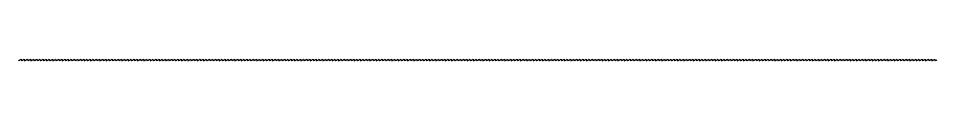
# Model space of a CAD drawing. Extents: x 0 to 2048, y 0 to 2.
# Drawn here: x 0 to 1024, y 0 to 2 of the extents above; entities that cross this region are included whole.
import ezdxf

# ---------------------------------------------------------------- set-up
doc = ezdxf.new("R2010")
doc.units = 0
doc.layers.add('VIPRS_G13', color=7, linetype='Continuous')

msp = doc.modelspace()

# ---------------------------------------------------------------- linework, layer by layer
at = {"layer": 'VIPRS_G13'}
msp.add_lwpolyline([(0, 0), (0.5, 0.25), (1, 0.5), (1.5, 0.75), (2, 1), (2.5, 1.25), (3, 1.5), (3.5, 0), (4, 0.25), (4.5, 0.5), (5, 0.75), (5.5, 1), (6, 1.25), (6.5, 1.5), (7, 0), (7.5, 0.25), (8, 0.5), (8.5, 0.75), (9, 1), (9.5, 1.25), (10, 1.5), (10.5, 0), (11, 0.25), (11.5, 0.5), (12, 0.75), (12.5, 1), (13, 1.25), (13.5, 1.5), (14, 0), (14.5, 0.25), (15, 0.5), (15.5, 0.75), (16, 1), (16.5, 1.25), (17, 1.5), (17.5, 0), (18, 0.25), (18.5, 0.5), (19, 0.75), (19.5, 1), (20, 1.25), (20.5, 1.5), (21, 0), (21.5, 0.25), (22, 0.5), (22.5, 0.75), (23, 1), (23.5, 1.25), (24, 1.5), (24.5, 0), (25, 0.25), (25.5, 0.5), (26, 0.75), (26.5, 1), (27, 1.25), (27.5, 1.5), (28, 0), (28.5, 0.25), (29, 0.5), (29.5, 0.75), (30, 1), (30.5, 1.25), (31, 1.5), (31.5, 0), (32, 0.25), (32.5, 0.5), (33, 0.75), (33.5, 1), (34, 1.25), (34.5, 1.5), (35, 0), (35.5, 0.25), (36, 0.5), (36.5, 0.75), (37, 1), (37.5, 1.25), (38, 1.5), (38.5, 0), (39, 0.25), (39.5, 0.5), (40, 0.75), (40.5, 1), (41, 1.25), (41.5, 1.5), (42, 0), (42.5, 0.25), (43, 0.5), (43.5, 0.75), (44, 1), (44.5, 1.25), (45, 1.5), (45.5, 0), (46, 0.25), (46.5, 0.5), (47, 0.75), (47.5, 1), (48, 1.25), (48.5, 1.5), (49, 0), (49.5, 0.25), (50, 0.5), (50.5, 0.75), (51, 1), (51.5, 1.25), (52, 1.5), (52.5, 0), (53, 0.25), (53.5, 0.5), (54, 0.75), (54.5, 1), (55, 1.25), (55.5, 1.5), (56, 0), (56.5, 0.25), (57, 0.5), (57.5, 0.75), (58, 1), (58.5, 1.25), (59, 1.5), (59.5, 0), (60, 0.25), (60.5, 0.5), (61, 0.75), (61.5, 1), (62, 1.25), (62.5, 1.5), (63, 0), (63.5, 0.25), (64, 0.5), (64.5, 0.75), (65, 1), (65.5, 1.25), (66, 1.5), (66.5, 0), (67, 0.25), (67.5, 0.5), (68, 0.75), (68.5, 1), (69, 1.25), (69.5, 1.5), (70, 0), (70.5, 0.25), (71, 0.5), (71.5, 0.75), (72, 1), (72.5, 1.25), (73, 1.5), (73.5, 0), (74, 0.25), (74.5, 0.5), (75, 0.75), (75.5, 1), (76, 1.25), (76.5, 1.5), (77, 0), (77.5, 0.25), (78, 0.5), (78.5, 0.75), (79, 1), (79.5, 1.25), (80, 1.5), (80.5, 0), (81, 0.25), (81.5, 0.5), (82, 0.75), (82.5, 1), (83, 1.25), (83.5, 1.5), (84, 0), (84.5, 0.25), (85, 0.5), (85.5, 0.75), (86, 1), (86.5, 1.25), (87, 1.5), (87.5, 0), (88, 0.25), (88.5, 0.5), (89, 0.75), (89.5, 1), (90, 1.25), (90.5, 1.5), (91, 0), (91.5, 0.25), (92, 0.5), (92.5, 0.75), (93, 1), (93.5, 1.25), (94, 1.5), (94.5, 0), (95, 0.25), (95.5, 0.5), (96, 0.75), (96.5, 1), (97, 1.25), (97.5, 1.5), (98, 0), (98.5, 0.25), (99, 0.5), (99.5, 0.75), (100, 1), (100.5, 1.25), (101, 1.5), (101.5, 0), (102, 0.25), (102.5, 0.5), (103, 0.75), (103.5, 1), (104, 1.25), (104.5, 1.5), (105, 0), (105.5, 0.25), (106, 0.5), (106.5, 0.75), (107, 1), (107.5, 1.25), (108, 1.5), (108.5, 0), (109, 0.25), (109.5, 0.5), (110, 0.75), (110.5, 1), (111, 1.25), (111.5, 1.5), (112, 0), (112.5, 0.25), (113, 0.5), (113.5, 0.75), (114, 1), (114.5, 1.25), (115, 1.5), (115.5, 0), (116, 0.25), (116.5, 0.5), (117, 0.75), (117.5, 1), (118, 1.25), (118.5, 1.5), (119, 0), (119.5, 0.25), (120, 0.5), (120.5, 0.75), (121, 1), (121.5, 1.25), (122, 1.5), (122.5, 0), (123, 0.25), (123.5, 0.5), (124, 0.75), (124.5, 1), (125, 1.25), (125.5, 1.5), (126, 0), (126.5, 0.25), (127, 0.5), (127.5, 0.75), (128, 1), (128.5, 1.25), (129, 1.5), (129.5, 0), (130, 0.25), (130.5, 0.5), (131, 0.75), (131.5, 1), (132, 1.25), (132.5, 1.5), (133, 0), (133.5, 0.25), (134, 0.5), (134.5, 0.75), (135, 1), (135.5, 1.25), (136, 1.5), (136.5, 0), (137, 0.25), (137.5, 0.5), (138, 0.75), (138.5, 1), (139, 1.25), (139.5, 1.5), (140, 0), (140.5, 0.25), (141, 0.5), (141.5, 0.75), (142, 1), (142.5, 1.25), (143, 1.5), (143.5, 0), (144, 0.25), (144.5, 0.5), (145, 0.75), (145.5, 1), (146, 1.25), (146.5, 1.5), (147, 0), (147.5, 0.25), (148, 0.5), (148.5, 0.75), (149, 1), (149.5, 1.25), (150, 1.5), (150.5, 0), (151, 0.25), (151.5, 0.5), (152, 0.75), (152.5, 1), (153, 1.25), (153.5, 1.5), (154, 0), (154.5, 0.25), (155, 0.5), (155.5, 0.75), (156, 1), (156.5, 1.25), (157, 1.5), (157.5, 0), (158, 0.25), (158.5, 0.5), (159, 0.75), (159.5, 1), (160, 1.25), (160.5, 1.5), (161, 0), (161.5, 0.25), (162, 0.5), (162.5, 0.75), (163, 1), (163.5, 1.25), (164, 1.5), (164.5, 0), (165, 0.25), (165.5, 0.5), (166, 0.75), (166.5, 1), (167, 1.25), (167.5, 1.5), (168, 0), (168.5, 0.25), (169, 0.5), (169.5, 0.75), (170, 1), (170.5, 1.25), (171, 1.5), (171.5, 0), (172, 0.25), (172.5, 0.5), (173, 0.75), (173.5, 1), (174, 1.25), (174.5, 1.5), (175, 0), (175.5, 0.25), (176, 0.5), (176.5, 0.75), (177, 1), (177.5, 1.25), (178, 1.5), (178.5, 0), (179, 0.25), (179.5, 0.5), (180, 0.75), (180.5, 1), (181, 1.25), (181.5, 1.5), (182, 0), (182.5, 0.25), (183, 0.5), (183.5, 0.75), (184, 1), (184.5, 1.25), (185, 1.5), (185.5, 0), (186, 0.25), (186.5, 0.5), (187, 0.75), (187.5, 1), (188, 1.25), (188.5, 1.5), (189, 0), (189.5, 0.25), (190, 0.5), (190.5, 0.75), (191, 1), (191.5, 1.25), (192, 1.5), (192.5, 0), (193, 0.25), (193.5, 0.5), (194, 0.75), (194.5, 1), (195, 1.25), (195.5, 1.5), (196, 0), (196.5, 0.25), (197, 0.5), (197.5, 0.75), (198, 1), (198.5, 1.25), (199, 1.5), (199.5, 0), (200, 0.25), (200.5, 0.5), (201, 0.75), (201.5, 1), (202, 1.25), (202.5, 1.5), (203, 0), (203.5, 0.25), (204, 0.5), (204.5, 0.75), (205, 1), (205.5, 1.25), (206, 1.5), (206.5, 0), (207, 0.25), (207.5, 0.5), (208, 0.75), (208.5, 1), (209, 1.25), (209.5, 1.5), (210, 0), (210.5, 0.25), (211, 0.5), (211.5, 0.75), (212, 1), (212.5, 1.25), (213, 1.5), (213.5, 0), (214, 0.25), (214.5, 0.5), (215, 0.75), (215.5, 1), (216, 1.25), (216.5, 1.5), (217, 0), (217.5, 0.25), (218, 0.5), (218.5, 0.75), (219, 1), (219.5, 1.25), (220, 1.5), (220.5, 0), (221, 0.25), (221.5, 0.5), (222, 0.75), (222.5, 1), (223, 1.25), (223.5, 1.5), (224, 0), (224.5, 0.25), (225, 0.5), (225.5, 0.75), (226, 1), (226.5, 1.25), (227, 1.5), (227.5, 0), (228, 0.25), (228.5, 0.5), (229, 0.75), (229.5, 1), (230, 1.25), (230.5, 1.5), (231, 0), (231.5, 0.25), (232, 0.5), (232.5, 0.75), (233, 1), (233.5, 1.25), (234, 1.5), (234.5, 0), (235, 0.25), (235.5, 0.5), (236, 0.75), (236.5, 1), (237, 1.25), (237.5, 1.5), (238, 0), (238.5, 0.25), (239, 0.5), (239.5, 0.75), (240, 1), (240.5, 1.25), (241, 1.5), (241.5, 0), (242, 0.25), (242.5, 0.5), (243, 0.75), (243.5, 1), (244, 1.25), (244.5, 1.5), (245, 0), (245.5, 0.25), (246, 0.5), (246.5, 0.75), (247, 1), (247.5, 1.25), (248, 1.5), (248.5, 0), (249, 0.25), (249.5, 0.5), (250, 0.75), (250.5, 1), (251, 1.25), (251.5, 1.5), (252, 0), (252.5, 0.25), (253, 0.5), (253.5, 0.75), (254, 1), (254.5, 1.25), (255, 1.5), (255.5, 0), (256, 0.25), (256.5, 0.5), (257, 0.75), (257.5, 1), (258, 1.25), (258.5, 1.5), (259, 0), (259.5, 0.25), (260, 0.5), (260.5, 0.75), (261, 1), (261.5, 1.25), (262, 1.5), (262.5, 0), (263, 0.25), (263.5, 0.5), (264, 0.75), (264.5, 1), (265, 1.25), (265.5, 1.5), (266, 0), (266.5, 0.25), (267, 0.5), (267.5, 0.75), (268, 1), (268.5, 1.25), (269, 1.5), (269.5, 0), (270, 0.25), (270.5, 0.5), (271, 0.75), (271.5, 1), (272, 1.25), (272.5, 1.5), (273, 0), (273.5, 0.25), (274, 0.5), (274.5, 0.75), (275, 1), (275.5, 1.25), (276, 1.5), (276.5, 0), (277, 0.25), (277.5, 0.5), (278, 0.75), (278.5, 1), (279, 1.25), (279.5, 1.5), (280, 0), (280.5, 0.25), (281, 0.5), (281.5, 0.75), (282, 1), (282.5, 1.25), (283, 1.5), (283.5, 0), (284, 0.25), (284.5, 0.5), (285, 0.75), (285.5, 1), (286, 1.25), (286.5, 1.5), (287, 0), (287.5, 0.25), (288, 0.5), (288.5, 0.75), (289, 1), (289.5, 1.25), (290, 1.5), (290.5, 0), (291, 0.25), (291.5, 0.5), (292, 0.75), (292.5, 1), (293, 1.25), (293.5, 1.5), (294, 0), (294.5, 0.25), (295, 0.5), (295.5, 0.75), (296, 1), (296.5, 1.25), (297, 1.5), (297.5, 0), (298, 0.25), (298.5, 0.5), (299, 0.75), (299.5, 1), (300, 1.25), (300.5, 1.5), (301, 0), (301.5, 0.25), (302, 0.5), (302.5, 0.75), (303, 1), (303.5, 1.25), (304, 1.5), (304.5, 0), (305, 0.25), (305.5, 0.5), (306, 0.75), (306.5, 1), (307, 1.25), (307.5, 1.5), (308, 0), (308.5, 0.25), (309, 0.5), (309.5, 0.75), (310, 1), (310.5, 1.25), (311, 1.5), (311.5, 0), (312, 0.25), (312.5, 0.5), (313, 0.75), (313.5, 1), (314, 1.25), (314.5, 1.5), (315, 0), (315.5, 0.25), (316, 0.5), (316.5, 0.75), (317, 1), (317.5, 1.25), (318, 1.5), (318.5, 0), (319, 0.25), (319.5, 0.5), (320, 0.75), (320.5, 1), (321, 1.25), (321.5, 1.5), (322, 0), (322.5, 0.25), (323, 0.5), (323.5, 0.75), (324, 1), (324.5, 1.25), (325, 1.5), (325.5, 0), (326, 0.25), (326.5, 0.5), (327, 0.75), (327.5, 1), (328, 1.25), (328.5, 1.5), (329, 0), (329.5, 0.25), (330, 0.5), (330.5, 0.75), (331, 1), (331.5, 1.25), (332, 1.5), (332.5, 0), (333, 0.25), (333.5, 0.5), (334, 0.75), (334.5, 1), (335, 1.25), (335.5, 1.5), (336, 0), (336.5, 0.25), (337, 0.5), (337.5, 0.75), (338, 1), (338.5, 1.25), (339, 1.5), (339.5, 0), (340, 0.25), (340.5, 0.5), (341, 0.75), (341.5, 1), (342, 1.25), (342.5, 1.5), (343, 0), (343.5, 0.25), (344, 0.5), (344.5, 0.75), (345, 1), (345.5, 1.25), (346, 1.5), (346.5, 0), (347, 0.25), (347.5, 0.5), (348, 0.75), (348.5, 1), (349, 1.25), (349.5, 1.5), (350, 0), (350.5, 0.25), (351, 0.5), (351.5, 0.75), (352, 1), (352.5, 1.25), (353, 1.5), (353.5, 0), (354, 0.25), (354.5, 0.5), (355, 0.75), (355.5, 1), (356, 1.25), (356.5, 1.5), (357, 0), (357.5, 0.25), (358, 0.5), (358.5, 0.75), (359, 1), (359.5, 1.25), (360, 1.5), (360.5, 0), (361, 0.25), (361.5, 0.5), (362, 0.75), (362.5, 1), (363, 1.25), (363.5, 1.5), (364, 0), (364.5, 0.25), (365, 0.5), (365.5, 0.75), (366, 1), (366.5, 1.25), (367, 1.5), (367.5, 0), (368, 0.25), (368.5, 0.5), (369, 0.75), (369.5, 1), (370, 1.25), (370.5, 1.5), (371, 0), (371.5, 0.25), (372, 0.5), (372.5, 0.75), (373, 1), (373.5, 1.25), (374, 1.5), (374.5, 0), (375, 0.25), (375.5, 0.5), (376, 0.75), (376.5, 1), (377, 1.25), (377.5, 1.5), (378, 0), (378.5, 0.25), (379, 0.5), (379.5, 0.75), (380, 1), (380.5, 1.25), (381, 1.5), (381.5, 0), (382, 0.25), (382.5, 0.5), (383, 0.75), (383.5, 1), (384, 1.25), (384.5, 1.5), (385, 0), (385.5, 0.25), (386, 0.5), (386.5, 0.75), (387, 1), (387.5, 1.25), (388, 1.5), (388.5, 0), (389, 0.25), (389.5, 0.5), (390, 0.75), (390.5, 1), (391, 1.25), (391.5, 1.5), (392, 0), (392.5, 0.25), (393, 0.5), (393.5, 0.75), (394, 1), (394.5, 1.25), (395, 1.5), (395.5, 0), (396, 0.25), (396.5, 0.5), (397, 0.75), (397.5, 1), (398, 1.25), (398.5, 1.5), (399, 0), (399.5, 0.25), (400, 0.5), (400.5, 0.75), (401, 1), (401.5, 1.25), (402, 1.5), (402.5, 0), (403, 0.25), (403.5, 0.5), (404, 0.75), (404.5, 1), (405, 1.25), (405.5, 1.5), (406, 0), (406.5, 0.25), (407, 0.5), (407.5, 0.75), (408, 1), (408.5, 1.25), (409, 1.5), (409.5, 0), (410, 0.25), (410.5, 0.5), (411, 0.75), (411.5, 1), (412, 1.25), (412.5, 1.5), (413, 0), (413.5, 0.25), (414, 0.5), (414.5, 0.75), (415, 1), (415.5, 1.25), (416, 1.5), (416.5, 0), (417, 0.25), (417.5, 0.5), (418, 0.75), (418.5, 1), (419, 1.25), (419.5, 1.5), (420, 0), (420.5, 0.25), (421, 0.5), (421.5, 0.75), (422, 1), (422.5, 1.25), (423, 1.5), (423.5, 0), (424, 0.25), (424.5, 0.5), (425, 0.75), (425.5, 1), (426, 1.25), (426.5, 1.5), (427, 0), (427.5, 0.25), (428, 0.5), (428.5, 0.75), (429, 1), (429.5, 1.25), (430, 1.5), (430.5, 0), (431, 0.25), (431.5, 0.5), (432, 0.75), (432.5, 1), (433, 1.25), (433.5, 1.5), (434, 0), (434.5, 0.25), (435, 0.5), (435.5, 0.75), (436, 1), (436.5, 1.25), (437, 1.5), (437.5, 0), (438, 0.25), (438.5, 0.5), (439, 0.75), (439.5, 1), (440, 1.25), (440.5, 1.5), (441, 0), (441.5, 0.25), (442, 0.5), (442.5, 0.75), (443, 1), (443.5, 1.25), (444, 1.5), (444.5, 0), (445, 0.25), (445.5, 0.5), (446, 0.75), (446.5, 1), (447, 1.25), (447.5, 1.5), (448, 0), (448.5, 0.25), (449, 0.5), (449.5, 0.75), (450, 1), (450.5, 1.25), (451, 1.5), (451.5, 0), (452, 0.25), (452.5, 0.5), (453, 0.75), (453.5, 1), (454, 1.25), (454.5, 1.5), (455, 0), (455.5, 0.25), (456, 0.5), (456.5, 0.75), (457, 1), (457.5, 1.25), (458, 1.5), (458.5, 0), (459, 0.25), (459.5, 0.5), (460, 0.75), (460.5, 1), (461, 1.25), (461.5, 1.5), (462, 0), (462.5, 0.25), (463, 0.5), (463.5, 0.75), (464, 1), (464.5, 1.25), (465, 1.5), (465.5, 0), (466, 0.25), (466.5, 0.5), (467, 0.75), (467.5, 1), (468, 1.25), (468.5, 1.5), (469, 0), (469.5, 0.25), (470, 0.5), (470.5, 0.75), (471, 1), (471.5, 1.25), (472, 1.5), (472.5, 0), (473, 0.25), (473.5, 0.5), (474, 0.75), (474.5, 1), (475, 1.25), (475.5, 1.5), (476, 0), (476.5, 0.25), (477, 0.5), (477.5, 0.75), (478, 1), (478.5, 1.25), (479, 1.5), (479.5, 0), (480, 0.25), (480.5, 0.5), (481, 0.75), (481.5, 1), (482, 1.25), (482.5, 1.5), (483, 0), (483.5, 0.25), (484, 0.5), (484.5, 0.75), (485, 1), (485.5, 1.25), (486, 1.5), (486.5, 0), (487, 0.25), (487.5, 0.5), (488, 0.75), (488.5, 1), (489, 1.25), (489.5, 1.5), (490, 0), (490.5, 0.25), (491, 0.5), (491.5, 0.75), (492, 1), (492.5, 1.25), (493, 1.5), (493.5, 0), (494, 0.25), (494.5, 0.5), (495, 0.75), (495.5, 1), (496, 1.25), (496.5, 1.5), (497, 0), (497.5, 0.25), (498, 0.5), (498.5, 0.75), (499, 1), (499.5, 1.25), (500, 1.5), (500.5, 0), (501, 0.25), (501.5, 0.5), (502, 0.75), (502.5, 1), (503, 1.25), (503.5, 1.5), (504, 0), (504.5, 0.25), (505, 0.5), (505.5, 0.75), (506, 1), (506.5, 1.25), (507, 1.5), (507.5, 0), (508, 0.25), (508.5, 0.5), (509, 0.75), (509.5, 1), (510, 1.25), (510.5, 1.5), (511, 0), (511.5, 0.25), (512, 0.5), (512.5, 0.75), (513, 1), (513.5, 1.25), (514, 1.5), (514.5, 0), (515, 0.25), (515.5, 0.5), (516, 0.75), (516.5, 1), (517, 1.25), (517.5, 1.5), (518, 0), (518.5, 0.25), (519, 0.5), (519.5, 0.75), (520, 1), (520.5, 1.25), (521, 1.5), (521.5, 0), (522, 0.25), (522.5, 0.5), (523, 0.75), (523.5, 1), (524, 1.25), (524.5, 1.5), (525, 0), (525.5, 0.25), (526, 0.5), (526.5, 0.75), (527, 1), (527.5, 1.25), (528, 1.5), (528.5, 0), (529, 0.25), (529.5, 0.5), (530, 0.75), (530.5, 1), (531, 1.25), (531.5, 1.5), (532, 0), (532.5, 0.25), (533, 0.5), (533.5, 0.75), (534, 1), (534.5, 1.25), (535, 1.5), (535.5, 0), (536, 0.25), (536.5, 0.5), (537, 0.75), (537.5, 1), (538, 1.25), (538.5, 1.5), (539, 0), (539.5, 0.25), (540, 0.5), (540.5, 0.75), (541, 1), (541.5, 1.25), (542, 1.5), (542.5, 0), (543, 0.25), (543.5, 0.5), (544, 0.75), (544.5, 1), (545, 1.25), (545.5, 1.5), (546, 0), (546.5, 0.25), (547, 0.5), (547.5, 0.75), (548, 1), (548.5, 1.25), (549, 1.5), (549.5, 0), (550, 0.25), (550.5, 0.5), (551, 0.75), (551.5, 1), (552, 1.25), (552.5, 1.5), (553, 0), (553.5, 0.25), (554, 0.5), (554.5, 0.75), (555, 1), (555.5, 1.25), (556, 1.5), (556.5, 0), (557, 0.25), (557.5, 0.5), (558, 0.75), (558.5, 1), (559, 1.25), (559.5, 1.5), (560, 0), (560.5, 0.25), (561, 0.5), (561.5, 0.75), (562, 1), (562.5, 1.25), (563, 1.5), (563.5, 0), (564, 0.25), (564.5, 0.5), (565, 0.75), (565.5, 1), (566, 1.25), (566.5, 1.5), (567, 0), (567.5, 0.25), (568, 0.5), (568.5, 0.75), (569, 1), (569.5, 1.25), (570, 1.5), (570.5, 0), (571, 0.25), (571.5, 0.5), (572, 0.75), (572.5, 1), (573, 1.25), (573.5, 1.5), (574, 0), (574.5, 0.25), (575, 0.5), (575.5, 0.75), (576, 1), (576.5, 1.25), (577, 1.5), (577.5, 0), (578, 0.25), (578.5, 0.5), (579, 0.75), (579.5, 1), (580, 1.25), (580.5, 1.5), (581, 0), (581.5, 0.25), (582, 0.5), (582.5, 0.75), (583, 1), (583.5, 1.25), (584, 1.5), (584.5, 0), (585, 0.25), (585.5, 0.5), (586, 0.75), (586.5, 1), (587, 1.25), (587.5, 1.5), (588, 0), (588.5, 0.25), (589, 0.5), (589.5, 0.75), (590, 1), (590.5, 1.25), (591, 1.5), (591.5, 0), (592, 0.25), (592.5, 0.5), (593, 0.75), (593.5, 1), (594, 1.25), (594.5, 1.5), (595, 0), (595.5, 0.25), (596, 0.5), (596.5, 0.75), (597, 1), (597.5, 1.25), (598, 1.5), (598.5, 0), (599, 0.25), (599.5, 0.5), (600, 0.75), (600.5, 1), (601, 1.25), (601.5, 1.5), (602, 0), (602.5, 0.25), (603, 0.5), (603.5, 0.75), (604, 1), (604.5, 1.25), (605, 1.5), (605.5, 0), (606, 0.25), (606.5, 0.5), (607, 0.75), (607.5, 1), (608, 1.25), (608.5, 1.5), (609, 0), (609.5, 0.25), (610, 0.5), (610.5, 0.75), (611, 1), (611.5, 1.25), (612, 1.5), (612.5, 0), (613, 0.25), (613.5, 0.5), (614, 0.75), (614.5, 1), (615, 1.25), (615.5, 1.5), (616, 0), (616.5, 0.25), (617, 0.5), (617.5, 0.75), (618, 1), (618.5, 1.25), (619, 1.5), (619.5, 0), (620, 0.25), (620.5, 0.5), (621, 0.75), (621.5, 1), (622, 1.25), (622.5, 1.5), (623, 0), (623.5, 0.25), (624, 0.5), (624.5, 0.75), (625, 1), (625.5, 1.25), (626, 1.5), (626.5, 0), (627, 0.25), (627.5, 0.5), (628, 0.75), (628.5, 1), (629, 1.25), (629.5, 1.5), (630, 0), (630.5, 0.25), (631, 0.5), (631.5, 0.75), (632, 1), (632.5, 1.25), (633, 1.5), (633.5, 0), (634, 0.25), (634.5, 0.5), (635, 0.75), (635.5, 1), (636, 1.25), (636.5, 1.5), (637, 0), (637.5, 0.25), (638, 0.5), (638.5, 0.75), (639, 1), (639.5, 1.25), (640, 1.5), (640.5, 0), (641, 0.25), (641.5, 0.5), (642, 0.75), (642.5, 1), (643, 1.25), (643.5, 1.5), (644, 0), (644.5, 0.25), (645, 0.5), (645.5, 0.75), (646, 1), (646.5, 1.25), (647, 1.5), (647.5, 0), (648, 0.25), (648.5, 0.5), (649, 0.75), (649.5, 1), (650, 1.25), (650.5, 1.5), (651, 0), (651.5, 0.25), (652, 0.5), (652.5, 0.75), (653, 1), (653.5, 1.25), (654, 1.5), (654.5, 0), (655, 0.25), (655.5, 0.5), (656, 0.75), (656.5, 1), (657, 1.25), (657.5, 1.5), (658, 0), (658.5, 0.25), (659, 0.5), (659.5, 0.75), (660, 1), (660.5, 1.25), (661, 1.5), (661.5, 0), (662, 0.25), (662.5, 0.5), (663, 0.75), (663.5, 1), (664, 1.25), (664.5, 1.5), (665, 0), (665.5, 0.25), (666, 0.5), (666.5, 0.75), (667, 1), (667.5, 1.25), (668, 1.5), (668.5, 0), (669, 0.25), (669.5, 0.5), (670, 0.75), (670.5, 1), (671, 1.25), (671.5, 1.5), (672, 0), (672.5, 0.25), (673, 0.5), (673.5, 0.75), (674, 1), (674.5, 1.25), (675, 1.5), (675.5, 0), (676, 0.25), (676.5, 0.5), (677, 0.75), (677.5, 1), (678, 1.25), (678.5, 1.5), (679, 0), (679.5, 0.25), (680, 0.5), (680.5, 0.75), (681, 1), (681.5, 1.25), (682, 1.5), (682.5, 0), (683, 0.25), (683.5, 0.5), (684, 0.75), (684.5, 1), (685, 1.25), (685.5, 1.5), (686, 0), (686.5, 0.25), (687, 0.5), (687.5, 0.75), (688, 1), (688.5, 1.25), (689, 1.5), (689.5, 0), (690, 0.25), (690.5, 0.5), (691, 0.75), (691.5, 1), (692, 1.25), (692.5, 1.5), (693, 0), (693.5, 0.25), (694, 0.5), (694.5, 0.75), (695, 1), (695.5, 1.25), (696, 1.5), (696.5, 0), (697, 0.25), (697.5, 0.5), (698, 0.75), (698.5, 1), (699, 1.25), (699.5, 1.5), (700, 0), (700.5, 0.25), (701, 0.5), (701.5, 0.75), (702, 1), (702.5, 1.25), (703, 1.5), (703.5, 0), (704, 0.25), (704.5, 0.5), (705, 0.75), (705.5, 1), (706, 1.25), (706.5, 1.5), (707, 0), (707.5, 0.25), (708, 0.5), (708.5, 0.75), (709, 1), (709.5, 1.25), (710, 1.5), (710.5, 0), (711, 0.25), (711.5, 0.5), (712, 0.75), (712.5, 1), (713, 1.25), (713.5, 1.5), (714, 0), (714.5, 0.25), (715, 0.5), (715.5, 0.75), (716, 1), (716.5, 1.25), (717, 1.5), (717.5, 0), (718, 0.25), (718.5, 0.5), (719, 0.75), (719.5, 1), (720, 1.25), (720.5, 1.5), (721, 0), (721.5, 0.25), (722, 0.5), (722.5, 0.75), (723, 1), (723.5, 1.25), (724, 1.5), (724.5, 0), (725, 0.25), (725.5, 0.5), (726, 0.75), (726.5, 1), (727, 1.25), (727.5, 1.5), (728, 0), (728.5, 0.25), (729, 0.5), (729.5, 0.75), (730, 1), (730.5, 1.25), (731, 1.5), (731.5, 0), (732, 0.25), (732.5, 0.5), (733, 0.75), (733.5, 1), (734, 1.25), (734.5, 1.5), (735, 0), (735.5, 0.25), (736, 0.5), (736.5, 0.75), (737, 1), (737.5, 1.25), (738, 1.5), (738.5, 0), (739, 0.25), (739.5, 0.5), (740, 0.75), (740.5, 1), (741, 1.25), (741.5, 1.5), (742, 0), (742.5, 0.25), (743, 0.5), (743.5, 0.75), (744, 1), (744.5, 1.25), (745, 1.5), (745.5, 0), (746, 0.25), (746.5, 0.5), (747, 0.75), (747.5, 1), (748, 1.25), (748.5, 1.5), (749, 0), (749.5, 0.25), (750, 0.5), (750.5, 0.75), (751, 1), (751.5, 1.25), (752, 1.5), (752.5, 0), (753, 0.25), (753.5, 0.5), (754, 0.75), (754.5, 1), (755, 1.25), (755.5, 1.5), (756, 0), (756.5, 0.25), (757, 0.5), (757.5, 0.75), (758, 1), (758.5, 1.25), (759, 1.5), (759.5, 0), (760, 0.25), (760.5, 0.5), (761, 0.75), (761.5, 1), (762, 1.25), (762.5, 1.5), (763, 0), (763.5, 0.25), (764, 0.5), (764.5, 0.75), (765, 1), (765.5, 1.25), (766, 1.5), (766.5, 0), (767, 0.25), (767.5, 0.5), (768, 0.75), (768.5, 1), (769, 1.25), (769.5, 1.5), (770, 0), (770.5, 0.25), (771, 0.5), (771.5, 0.75), (772, 1), (772.5, 1.25), (773, 1.5), (773.5, 0), (774, 0.25), (774.5, 0.5), (775, 0.75), (775.5, 1), (776, 1.25), (776.5, 1.5), (777, 0), (777.5, 0.25), (778, 0.5), (778.5, 0.75), (779, 1), (779.5, 1.25), (780, 1.5), (780.5, 0), (781, 0.25), (781.5, 0.5), (782, 0.75), (782.5, 1), (783, 1.25), (783.5, 1.5), (784, 0), (784.5, 0.25), (785, 0.5), (785.5, 0.75), (786, 1), (786.5, 1.25), (787, 1.5), (787.5, 0), (788, 0.25), (788.5, 0.5), (789, 0.75), (789.5, 1), (790, 1.25), (790.5, 1.5), (791, 0), (791.5, 0.25), (792, 0.5), (792.5, 0.75), (793, 1), (793.5, 1.25), (794, 1.5), (794.5, 0), (795, 0.25), (795.5, 0.5), (796, 0.75), (796.5, 1), (797, 1.25), (797.5, 1.5), (798, 0), (798.5, 0.25), (799, 0.5), (799.5, 0.75), (800, 1), (800.5, 1.25), (801, 1.5), (801.5, 0), (802, 0.25), (802.5, 0.5), (803, 0.75), (803.5, 1), (804, 1.25), (804.5, 1.5), (805, 0), (805.5, 0.25), (806, 0.5), (806.5, 0.75), (807, 1), (807.5, 1.25), (808, 1.5), (808.5, 0), (809, 0.25), (809.5, 0.5), (810, 0.75), (810.5, 1), (811, 1.25), (811.5, 1.5), (812, 0), (812.5, 0.25), (813, 0.5), (813.5, 0.75), (814, 1), (814.5, 1.25), (815, 1.5), (815.5, 0), (816, 0.25), (816.5, 0.5), (817, 0.75), (817.5, 1), (818, 1.25), (818.5, 1.5), (819, 0), (819.5, 0.25), (820, 0.5), (820.5, 0.75), (821, 1), (821.5, 1.25), (822, 1.5), (822.5, 0), (823, 0.25), (823.5, 0.5), (824, 0.75), (824.5, 1), (825, 1.25), (825.5, 1.5), (826, 0), (826.5, 0.25), (827, 0.5), (827.5, 0.75), (828, 1), (828.5, 1.25), (829, 1.5), (829.5, 0), (830, 0.25), (830.5, 0.5), (831, 0.75), (831.5, 1), (832, 1.25), (832.5, 1.5), (833, 0), (833.5, 0.25), (834, 0.5), (834.5, 0.75), (835, 1), (835.5, 1.25), (836, 1.5), (836.5, 0), (837, 0.25), (837.5, 0.5), (838, 0.75), (838.5, 1), (839, 1.25), (839.5, 1.5), (840, 0), (840.5, 0.25), (841, 0.5), (841.5, 0.75), (842, 1), (842.5, 1.25), (843, 1.5), (843.5, 0), (844, 0.25), (844.5, 0.5), (845, 0.75), (845.5, 1), (846, 1.25), (846.5, 1.5), (847, 0), (847.5, 0.25), (848, 0.5), (848.5, 0.75), (849, 1), (849.5, 1.25), (850, 1.5), (850.5, 0), (851, 0.25), (851.5, 0.5), (852, 0.75), (852.5, 1), (853, 1.25), (853.5, 1.5), (854, 0), (854.5, 0.25), (855, 0.5), (855.5, 0.75), (856, 1), (856.5, 1.25), (857, 1.5), (857.5, 0), (858, 0.25), (858.5, 0.5), (859, 0.75), (859.5, 1), (860, 1.25), (860.5, 1.5), (861, 0), (861.5, 0.25), (862, 0.5), (862.5, 0.75), (863, 1), (863.5, 1.25), (864, 1.5), (864.5, 0), (865, 0.25), (865.5, 0.5), (866, 0.75), (866.5, 1), (867, 1.25), (867.5, 1.5), (868, 0), (868.5, 0.25), (869, 0.5), (869.5, 0.75), (870, 1), (870.5, 1.25), (871, 1.5), (871.5, 0), (872, 0.25), (872.5, 0.5), (873, 0.75), (873.5, 1), (874, 1.25), (874.5, 1.5), (875, 0), (875.5, 0.25), (876, 0.5), (876.5, 0.75), (877, 1), (877.5, 1.25), (878, 1.5), (878.5, 0), (879, 0.25), (879.5, 0.5), (880, 0.75), (880.5, 1), (881, 1.25), (881.5, 1.5), (882, 0), (882.5, 0.25), (883, 0.5), (883.5, 0.75), (884, 1), (884.5, 1.25), (885, 1.5), (885.5, 0), (886, 0.25), (886.5, 0.5), (887, 0.75), (887.5, 1), (888, 1.25), (888.5, 1.5), (889, 0), (889.5, 0.25), (890, 0.5), (890.5, 0.75), (891, 1), (891.5, 1.25), (892, 1.5), (892.5, 0), (893, 0.25), (893.5, 0.5), (894, 0.75), (894.5, 1), (895, 1.25), (895.5, 1.5), (896, 0), (896.5, 0.25), (897, 0.5), (897.5, 0.75), (898, 1), (898.5, 1.25), (899, 1.5), (899.5, 0), (900, 0.25), (900.5, 0.5), (901, 0.75), (901.5, 1), (902, 1.25), (902.5, 1.5), (903, 0), (903.5, 0.25), (904, 0.5), (904.5, 0.75), (905, 1), (905.5, 1.25), (906, 1.5), (906.5, 0), (907, 0.25), (907.5, 0.5), (908, 0.75), (908.5, 1), (909, 1.25), (909.5, 1.5), (910, 0), (910.5, 0.25), (911, 0.5), (911.5, 0.75), (912, 1), (912.5, 1.25), (913, 1.5), (913.5, 0), (914, 0.25), (914.5, 0.5), (915, 0.75), (915.5, 1), (916, 1.25), (916.5, 1.5), (917, 0), (917.5, 0.25), (918, 0.5), (918.5, 0.75), (919, 1), (919.5, 1.25), (920, 1.5), (920.5, 0), (921, 0.25), (921.5, 0.5), (922, 0.75), (922.5, 1), (923, 1.25), (923.5, 1.5), (924, 0), (924.5, 0.25), (925, 0.5), (925.5, 0.75), (926, 1), (926.5, 1.25), (927, 1.5), (927.5, 0), (928, 0.25), (928.5, 0.5), (929, 0.75), (929.5, 1), (930, 1.25), (930.5, 1.5), (931, 0), (931.5, 0.25), (932, 0.5), (932.5, 0.75), (933, 1), (933.5, 1.25), (934, 1.5), (934.5, 0), (935, 0.25), (935.5, 0.5), (936, 0.75), (936.5, 1), (937, 1.25), (937.5, 1.5), (938, 0), (938.5, 0.25), (939, 0.5), (939.5, 0.75), (940, 1), (940.5, 1.25), (941, 1.5), (941.5, 0), (942, 0.25), (942.5, 0.5), (943, 0.75), (943.5, 1), (944, 1.25), (944.5, 1.5), (945, 0), (945.5, 0.25), (946, 0.5), (946.5, 0.75), (947, 1), (947.5, 1.25), (948, 1.5), (948.5, 0), (949, 0.25), (949.5, 0.5), (950, 0.75), (950.5, 1), (951, 1.25), (951.5, 1.5), (952, 0), (952.5, 0.25), (953, 0.5), (953.5, 0.75), (954, 1), (954.5, 1.25), (955, 1.5), (955.5, 0), (956, 0.25), (956.5, 0.5), (957, 0.75), (957.5, 1), (958, 1.25), (958.5, 1.5), (959, 0), (959.5, 0.25), (960, 0.5), (960.5, 0.75), (961, 1), (961.5, 1.25), (962, 1.5), (962.5, 0), (963, 0.25), (963.5, 0.5), (964, 0.75), (964.5, 1), (965, 1.25), (965.5, 1.5), (966, 0), (966.5, 0.25), (967, 0.5), (967.5, 0.75), (968, 1), (968.5, 1.25), (969, 1.5), (969.5, 0), (970, 0.25), (970.5, 0.5), (971, 0.75), (971.5, 1), (972, 1.25), (972.5, 1.5), (973, 0), (973.5, 0.25), (974, 0.5), (974.5, 0.75), (975, 1), (975.5, 1.25), (976, 1.5), (976.5, 0), (977, 0.25), (977.5, 0.5), (978, 0.75), (978.5, 1), (979, 1.25), (979.5, 1.5), (980, 0), (980.5, 0.25), (981, 0.5), (981.5, 0.75), (982, 1), (982.5, 1.25), (983, 1.5), (983.5, 0), (984, 0.25), (984.5, 0.5), (985, 0.75), (985.5, 1), (986, 1.25), (986.5, 1.5), (987, 0), (987.5, 0.25), (988, 0.5), (988.5, 0.75), (989, 1), (989.5, 1.25), (990, 1.5), (990.5, 0), (991, 0.25), (991.5, 0.5), (992, 0.75), (992.5, 1), (993, 1.25), (993.5, 1.5), (994, 0), (994.5, 0.25), (995, 0.5), (995.5, 0.75), (996, 1), (996.5, 1.25), (997, 1.5), (997.5, 0), (998, 0.25), (998.5, 0.5), (999, 0.75), (999.5, 1), (1000, 1.25), (1000.5, 1.5), (1001, 0), (1001.5, 0.25), (1002, 0.5), (1002.5, 0.75), (1003, 1), (1003.5, 1.25), (1004, 1.5), (1004.5, 0), (1005, 0.25), (1005.5, 0.5), (1006, 0.75), (1006.5, 1), (1007, 1.25), (1007.5, 1.5), (1008, 0), (1008.5, 0.25), (1009, 0.5), (1009.5, 0.75), (1010, 1), (1010.5, 1.25), (1011, 1.5), (1011.5, 0), (1012, 0.25), (1012.5, 0.5), (1013, 0.75), (1013.5, 1), (1014, 1.25), (1014.5, 1.5), (1015, 0), (1015.5, 0.25), (1016, 0.5), (1016.5, 0.75), (1017, 1), (1017.5, 1.25), (1018, 1.5), (1018.5, 0), (1019, 0.25), (1019.5, 0.5), (1020, 0.75), (1020.5, 1), (1021, 1.25), (1021.5, 1.5), (1022, 0), (1022.5, 0.25), (1023, 0.5), (1023.5, 0.75), (1024, 1)], dxfattribs=at)

doc.saveas('drawing.dxf')
